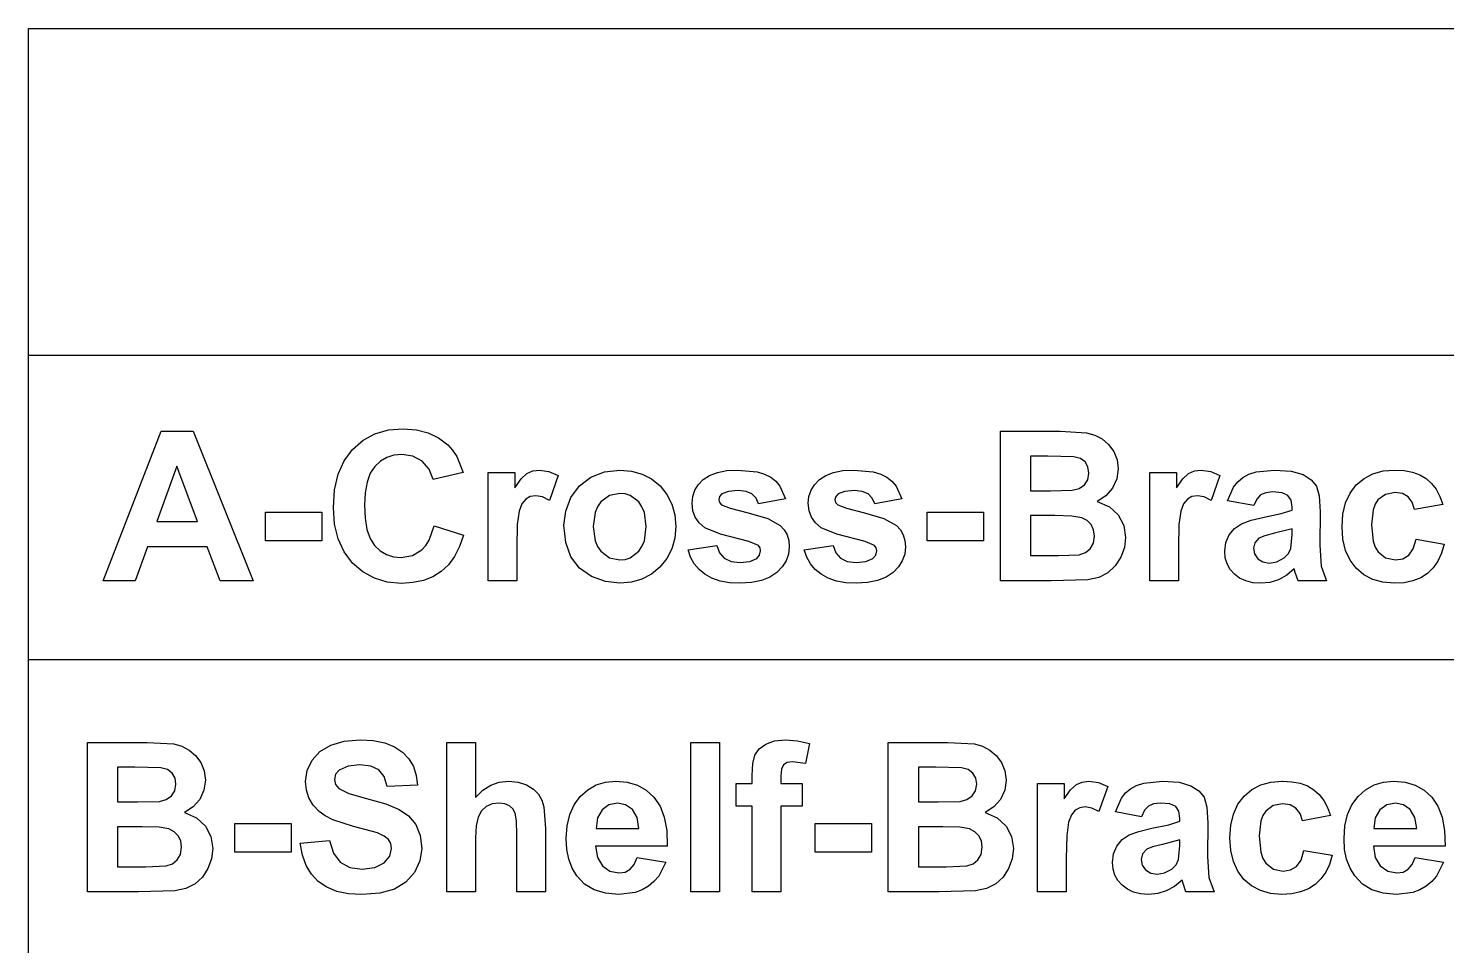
# Model space of a CAD drawing. Header units: metres. Extents: x 298 to 6408, y -126 to 1371.
# Drawn here: x 3968.3 to 4341.4, y 974.1 to 1215.3 of the extents above; entities that cross this region are included whole.
import ezdxf

# ---------------------------------------------------------------- set-up
doc = ezdxf.new("R2010")
doc.units = ezdxf.units.M

msp = doc.modelspace()

# ---------------------------------------------------------------- linework, layer by layer
at = {"layer": 'A-Cross-Brace'}
for p, q in [((3987.96, 1070.01), (4003.28, 1109.34)), ((4003.28, 1109.34), (4011.68, 1109.34)), ((4011.68, 1109.34), (4027.42, 1070.01)), ((4056.34, 1106.96), (4059.48, 1108.66)), ((4059.48, 1108.66), (4063.01, 1109.68)), ((4063.01, 1109.68), (4066.94, 1110.01)), ((4066.94, 1110.01), (4070.38, 1109.75)), ((4070.38, 1109.75), (4073.48, 1108.95)), ((4073.48, 1108.95), (4076.24, 1107.62)), ((4223.99, 1109.34), (4239.71, 1109.34)), ((4223.99, 1070.01), (4223.99, 1109.34)), ((4239.71, 1109.34), (4246.67, 1108.95)), ((4246.67, 1108.95), (4248.85, 1108.35)), ((4248.85, 1108.35), (4250.78, 1107.33)), ((4051.39, 1101.59), (4053.61, 1104.58)), ((4053.61, 1104.58), (4056.34, 1106.96)), ((4076.24, 1107.62), (4078.66, 1105.75)), ((4078.66, 1105.75), (4079.92, 1104.35)), ((4079.92, 1104.35), (4081.01, 1102.68)), ((4250.78, 1107.33), (4252.44, 1105.89)), ((4252.44, 1105.89), (4253.79, 1104.05)), ((4049.8, 1098.05), (4051.39, 1101.59)), ((4060.91, 1101.46), (4059.44, 1100.09)), ((4062.58, 1102.44), (4060.91, 1101.46)), ((4064.45, 1103.03), (4062.58, 1102.44)), ((4066.54, 1103.23), (4064.45, 1103.03)), ((4069.47, 1102.78), (4066.54, 1103.23)), ((4071.92, 1101.46), (4069.47, 1102.78)), ((4073.75, 1099.36), (4071.92, 1101.46)), ((4081.01, 1102.68), (4082.69, 1098.51)), ((4231.93, 1102.8), (4231.93, 1093.7)), ((4236.49, 1102.8), (4231.93, 1102.8)), ((4243.28, 1102.66), (4236.49, 1102.8)), ((4245.02, 1102.2), (4243.28, 1102.66)), ((4246.27, 1101.28), (4245.02, 1102.2)), ((4247.02, 1099.97), (4246.27, 1101.28)), ((4253.79, 1104.05), (4254.7, 1101.87)), ((4254.7, 1101.87), (4255, 1099.44)), ((4007.38, 1100.17), (4002.07, 1085.57)), ((4012.8, 1085.57), (4007.38, 1100.17)), ((4048.85, 1093.97), (4049.8, 1098.05)), ((4058.25, 1098.28), (4057.4, 1095.98)), ((4059.44, 1100.09), (4058.25, 1098.28)), ((4074.83, 1096.63), (4073.75, 1099.36)), ((4082.69, 1098.51), (4074.83, 1096.63)), ((4089.23, 1070.01), (4089.23, 1098.51)), ((4089.23, 1098.51), (4096.24, 1098.51)), ((4096.24, 1098.51), (4096.24, 1094.45)), ((4096.24, 1094.45), (4097.94, 1096.84)), ((4097.94, 1096.84), (4099.47, 1098.24)), ((4099.47, 1098.24), (4101, 1098.92)), ((4101, 1098.92), (4102.73, 1099.15)), ((4102.73, 1099.15), (4105.26, 1098.79)), ((4105.26, 1098.79), (4107.69, 1097.73)), ((4107.69, 1097.73), (4105.36, 1091.15)), ((4113.28, 1095.03), (4116.29, 1097.3)), ((4116.29, 1097.3), (4119.88, 1098.69)), ((4119.88, 1098.69), (4123.87, 1099.15)), ((4123.87, 1099.15), (4126.96, 1098.89)), ((4126.96, 1098.89), (4129.75, 1098.1)), ((4129.75, 1098.1), (4132.25, 1096.79)), ((4132.25, 1096.79), (4134.47, 1094.95)), ((4145.81, 1096.63), (4147.48, 1097.73)), ((4147.48, 1097.73), (4149.54, 1098.52)), ((4149.54, 1098.52), (4152.01, 1098.99)), ((4152.01, 1098.99), (4154.88, 1099.15)), ((4154.88, 1099.15), (4159.98, 1098.67)), ((4159.98, 1098.67), (4161.96, 1098.08)), ((4161.96, 1098.08), (4163.57, 1097.24)), ((4163.57, 1097.24), (4164.88, 1096.18)), ((4176.37, 1096.63), (4178.03, 1097.73)), ((4178.03, 1097.73), (4180.1, 1098.52)), ((4180.1, 1098.52), (4182.57, 1098.99)), ((4182.57, 1098.99), (4185.44, 1099.15)), ((4185.44, 1099.15), (4190.54, 1098.67)), ((4190.54, 1098.67), (4192.52, 1098.08)), ((4192.52, 1098.08), (4194.13, 1097.24)), ((4194.13, 1097.24), (4195.44, 1096.18)), ((4246.98, 1096.6), (4247.28, 1098.32)), ((4247.28, 1098.32), (4247.02, 1099.97)), ((4254.63, 1096.8), (4253.51, 1094.37)), ((4255, 1099.44), (4254.63, 1096.8)), ((4263.26, 1070.01), (4263.26, 1098.51)), ((4263.26, 1098.51), (4270.27, 1098.51)), ((4270.27, 1098.51), (4270.27, 1094.45)), ((4270.27, 1094.45), (4271.97, 1096.84)), ((4271.97, 1096.84), (4273.5, 1098.24)), ((4273.5, 1098.24), (4275.03, 1098.92)), ((4275.03, 1098.92), (4276.76, 1099.15)), ((4276.76, 1099.15), (4279.29, 1098.79)), ((4279.29, 1098.79), (4281.72, 1097.73)), ((4281.72, 1097.73), (4279.39, 1091.15)), ((4286.43, 1096.04), (4287.73, 1097.16)), ((4287.73, 1097.16), (4289.31, 1098.03)), ((4289.31, 1098.03), (4291.23, 1098.65)), ((4291.23, 1098.65), (4296.1, 1099.15)), ((4296.1, 1099.15), (4300.5, 1098.85)), ((4300.5, 1098.85), (4303.61, 1097.96)), ((4303.61, 1097.96), (4305.72, 1096.6)), ((4317.59, 1095.22), (4319.62, 1096.94)), ((4319.62, 1096.94), (4321.98, 1098.17)), ((4321.98, 1098.17), (4324.66, 1098.9)), ((4324.66, 1098.9), (4327.68, 1099.15)), ((4327.68, 1099.15), (4330.15, 1099.01)), ((4330.15, 1099.01), (4332.35, 1098.59)), ((4332.35, 1098.59), (4334.29, 1097.89)), ((4334.29, 1097.89), (4335.95, 1096.91)), ((4335.95, 1096.91), (4337.38, 1095.64)), ((4048.54, 1089.33), (4048.85, 1093.97)), ((4056.89, 1093.19), (4056.72, 1089.92)), ((4057.4, 1095.98), (4056.89, 1093.19)), ((4111.04, 1091.93), (4113.28, 1095.03)), ((4123.9, 1093.01), (4121.18, 1092.44)), ((4125.31, 1092.87), (4123.9, 1093.01)), ((4134.47, 1094.95), (4136.27, 1092.71)), ((4143.07, 1092.18), (4143.62, 1093.81)), ((4143.62, 1093.81), (4144.53, 1095.29)), ((4144.53, 1095.29), (4145.81, 1096.63)), ((4152.46, 1093.52), (4150.75, 1092.9)), ((4155.02, 1093.73), (4152.46, 1093.52)), ((4157.1, 1093.51), (4155.02, 1093.73)), ((4158.65, 1092.85), (4157.1, 1093.51)), ((4164.88, 1096.18), (4165.97, 1094.88)), ((4165.97, 1094.88), (4167.49, 1091.61)), ((4173.63, 1092.18), (4174.18, 1093.81)), ((4174.18, 1093.81), (4175.09, 1095.29)), ((4175.09, 1095.29), (4176.37, 1096.63)), ((4183.02, 1093.52), (4181.31, 1092.9)), ((4185.57, 1093.73), (4183.02, 1093.52)), ((4187.66, 1093.51), (4185.57, 1093.73)), ((4189.21, 1092.85), (4187.66, 1093.51)), ((4195.44, 1096.18), (4196.53, 1094.88)), ((4196.53, 1094.88), (4198.05, 1091.61)), ((4231.93, 1093.7), (4237.13, 1093.7)), ((4237.13, 1093.7), (4242.9, 1093.84)), ((4242.9, 1093.84), (4244.72, 1094.31)), ((4244.72, 1094.31), (4246.11, 1095.25)), ((4246.11, 1095.25), (4246.98, 1096.6)), ((4253.51, 1094.37), (4251.76, 1092.36)), ((4283.76, 1091.05), (4285.33, 1094.64)), ((4285.33, 1094.64), (4286.43, 1096.04)), ((4293.77, 1093.18), (4292.43, 1092.59)), ((4295.57, 1093.38), (4293.77, 1093.18)), ((4298.07, 1093.15), (4295.57, 1093.38)), ((4299.62, 1092.46), (4298.07, 1093.15)), ((4305.72, 1096.6), (4307.09, 1094.92)), ((4307.09, 1094.92), (4307.84, 1092.32)), ((4314.79, 1090.51), (4315.96, 1093.06)), ((4315.96, 1093.06), (4317.59, 1095.22)), ((4327.79, 1093.22), (4325.25, 1092.73)), ((4329.71, 1092.94), (4327.79, 1093.22)), ((4337.38, 1095.64), (4338.59, 1094.08)), ((4338.59, 1094.08), (4339.59, 1092.23)), ((4048.85, 1084.94), (4048.54, 1089.33)), ((4056.72, 1089.92), (4056.89, 1086.46)), ((4098.15, 1090.29), (4097.4, 1088.36)), ((4099.13, 1091.52), (4098.15, 1090.29)), ((4100.35, 1092.17), (4099.13, 1091.52)), ((4101.82, 1092.39), (4100.35, 1092.17)), ((4103.52, 1092.08), (4101.82, 1092.39)), ((4105.36, 1091.15), (4103.52, 1092.08)), ((4109.66, 1088.36), (4111.04, 1091.93)), ((4118.05, 1089.5), (4117.42, 1088)), ((4118.93, 1090.75), (4118.05, 1089.5)), ((4121.18, 1092.44), (4118.93, 1090.75)), ((4126.61, 1092.44), (4125.31, 1092.87)), ((4128.85, 1090.75), (4126.61, 1092.44)), ((4129.72, 1089.5), (4128.85, 1090.75)), ((4130.34, 1088.02), (4129.72, 1089.5)), ((4136.27, 1092.71), (4137.56, 1090.2)), ((4137.56, 1090.2), (4138.34, 1087.41)), ((4142.89, 1090.4), (4143.07, 1092.18)), ((4143.1, 1088.46), (4142.89, 1090.4)), ((4150.11, 1092.22), (4149.89, 1091.37)), ((4149.89, 1091.37), (4150.08, 1090.63)), ((4150.08, 1090.63), (4150.64, 1090)), ((4150.75, 1092.9), (4150.11, 1092.22)), ((4150.64, 1090), (4152.91, 1089.1)), ((4159.72, 1091.77), (4158.65, 1092.85)), ((4160.38, 1090.3), (4159.72, 1091.77)), ((4167.49, 1091.61), (4160.38, 1090.3)), ((4173.45, 1090.4), (4173.63, 1092.18)), ((4173.66, 1088.46), (4173.45, 1090.4)), ((4180.66, 1092.22), (4180.45, 1091.37)), ((4180.45, 1091.37), (4180.64, 1090.63)), ((4180.64, 1090.63), (4181.2, 1090)), ((4181.31, 1092.9), (4180.66, 1092.22)), ((4181.2, 1090), (4183.47, 1089.1)), ((4190.28, 1091.77), (4189.21, 1092.85)), ((4190.94, 1090.3), (4190.28, 1091.77)), ((4198.05, 1091.61), (4190.94, 1090.3)), ((4251.76, 1092.36), (4249.48, 1090.91)), ((4249.48, 1090.91), (4252.65, 1089.5)), ((4252.65, 1089.5), (4255, 1087.35)), ((4272.18, 1090.29), (4271.43, 1088.36)), ((4273.16, 1091.52), (4272.18, 1090.29)), ((4274.38, 1092.17), (4273.16, 1091.52)), ((4275.85, 1092.39), (4274.38, 1092.17)), ((4277.55, 1092.08), (4275.85, 1092.39)), ((4279.39, 1091.15), (4277.55, 1092.08)), ((4290.6, 1089.81), (4283.76, 1091.05)), ((4291.41, 1091.5), (4290.6, 1089.81)), ((4292.43, 1092.59), (4291.41, 1091.5)), ((4300.42, 1091.22), (4299.62, 1092.46)), ((4300.69, 1089.36), (4300.42, 1091.22)), ((4300.69, 1088.61), (4300.69, 1089.36)), ((4307.84, 1092.32), (4308.09, 1088.18)), ((4314.09, 1087.57), (4314.79, 1090.51)), ((4322.56, 1090.14), (4322.03, 1088.68)), ((4323.29, 1091.28), (4322.56, 1090.14)), ((4325.25, 1092.73), (4323.29, 1091.28)), ((4331.23, 1092.09), (4329.71, 1092.94)), ((4332.32, 1090.69), (4331.23, 1092.09)), ((4332.94, 1088.74), (4332.32, 1090.69)), ((4340.37, 1090.08), (4332.94, 1088.74)), ((4339.59, 1092.23), (4340.37, 1090.08)), ((4002.07, 1085.57), (4012.8, 1085.57)), ((4030.72, 1080.5), (4030.72, 1088.04)), ((4030.72, 1088.04), (4045.53, 1088.04)), ((4045.53, 1088.04), (4045.53, 1080.5)), ((4056.89, 1086.46), (4057.39, 1083.54)), ((4097.4, 1088.36), (4096.93, 1084.84)), ((4109.19, 1084.66), (4109.66, 1088.36)), ((4117.42, 1088), (4116.92, 1084.26)), ((4130.84, 1084.31), (4130.34, 1088.02)), ((4138.34, 1087.41), (4138.6, 1084.34)), ((4143.73, 1086.75), (4143.1, 1088.46)), ((4144.79, 1085.26), (4143.73, 1086.75)), ((4152.91, 1089.1), (4157.68, 1087.88)), ((4157.68, 1087.88), (4162.8, 1086.36)), ((4162.8, 1086.36), (4166.1, 1084.53)), ((4174.29, 1086.75), (4173.66, 1088.46)), ((4175.35, 1085.26), (4174.29, 1086.75)), ((4183.47, 1089.1), (4188.24, 1087.88)), ((4188.24, 1087.88), (4193.36, 1086.36)), ((4193.36, 1086.36), (4196.65, 1084.53)), ((4204.75, 1080.5), (4204.75, 1088.04)), ((4204.75, 1088.04), (4219.56, 1088.04)), ((4219.56, 1088.04), (4219.56, 1080.5)), ((4231.93, 1087.16), (4231.93, 1076.64)), ((4238.34, 1087.16), (4231.93, 1087.16)), ((4242.81, 1087.02), (4238.34, 1087.16)), ((4245.38, 1086.59), (4242.81, 1087.02)), ((4246.82, 1085.86), (4245.38, 1086.59)), ((4247.87, 1084.8), (4246.82, 1085.86)), ((4255, 1087.35), (4256.45, 1084.6)), ((4271.43, 1088.36), (4270.96, 1084.84)), ((4287.37, 1085), (4289.91, 1085.94)), ((4289.91, 1085.94), (4293.37, 1086.76)), ((4293.37, 1086.76), (4297.84, 1087.71)), ((4297.84, 1087.71), (4300.69, 1088.61)), ((4308.09, 1088.18), (4308.01, 1079.38)), ((4313.86, 1084.23), (4314.09, 1087.57)), ((4322.03, 1088.68), (4321.62, 1084.77)), ((4049.8, 1081.03), (4048.85, 1084.94)), ((4057.39, 1083.54), (4058.23, 1081.15)), ((4073.78, 1080.73), (4075.1, 1084.47)), ((4075.1, 1084.47), (4082.8, 1082.03)), ((4082.8, 1082.03), (4081.76, 1079.02)), ((4096.93, 1084.84), (4096.77, 1078.81)), ((4109.66, 1080.13), (4109.19, 1084.66)), ((4116.92, 1084.26), (4117.42, 1080.52)), ((4130.34, 1080.53), (4130.84, 1084.31)), ((4138.6, 1084.34), (4138.34, 1081.25)), ((4146.27, 1083.99), (4144.79, 1085.26)), ((4150.38, 1082.24), (4146.27, 1083.99)), ((4157.83, 1080.32), (4150.38, 1082.24)), ((4166.1, 1084.53), (4167.13, 1083.42)), ((4167.13, 1083.42), (4167.87, 1082.12)), ((4167.87, 1082.12), (4168.31, 1080.62)), ((4176.83, 1083.99), (4175.35, 1085.26)), ((4180.94, 1082.24), (4176.83, 1083.99)), ((4188.39, 1080.32), (4180.94, 1082.24)), ((4196.65, 1084.53), (4197.68, 1083.42)), ((4197.68, 1083.42), (4198.42, 1082.12)), ((4198.42, 1082.12), (4198.87, 1080.62)), ((4248.51, 1083.43), (4247.87, 1084.8)), ((4248.45, 1079.91), (4248.72, 1081.79)), ((4248.72, 1081.79), (4248.51, 1083.43)), ((4256.45, 1084.6), (4256.93, 1081.42)), ((4270.96, 1084.84), (4270.8, 1078.81)), ((4283.27, 1080.08), (4284.14, 1082.1)), ((4284.14, 1082.1), (4285.52, 1083.77)), ((4285.52, 1083.77), (4287.37, 1085)), ((4293.51, 1081.88), (4292, 1081.23)), ((4296.1, 1082.54), (4293.51, 1081.88)), ((4300.69, 1083.7), (4296.1, 1082.54)), ((4300.39, 1078.52), (4300.69, 1082.19)), ((4300.69, 1082.19), (4300.69, 1083.7)), ((4314.09, 1080.94), (4313.86, 1084.23)), ((4321.62, 1084.77), (4322.04, 1080.44)), ((3999.63, 1078.95), (3996.38, 1070.01)), ((4015.35, 1078.95), (3999.63, 1078.95)), ((4018.78, 1070.01), (4015.35, 1078.95)), ((4045.53, 1080.5), (4030.72, 1080.5)), ((4051.37, 1077.62), (4049.8, 1081.03)), ((4058.23, 1081.15), (4059.4, 1079.3)), ((4059.4, 1079.3), (4060.84, 1077.91)), ((4069.32, 1076.63), (4071.82, 1078.14)), ((4071.82, 1078.14), (4072.88, 1079.29)), ((4072.88, 1079.29), (4073.78, 1080.73)), ((4081.76, 1079.02), (4080.44, 1076.42)), ((4096.77, 1078.81), (4096.77, 1070.01)), ((4111.04, 1076.33), (4109.66, 1080.13)), ((4117.42, 1080.52), (4118.05, 1079.02)), ((4118.05, 1079.02), (4118.93, 1077.77)), ((4128.85, 1077.77), (4129.72, 1079.02)), ((4129.72, 1079.02), (4130.34, 1080.53)), ((4137.55, 1078.43), (4136.25, 1075.89)), ((4138.34, 1081.25), (4137.55, 1078.43)), ((4141.84, 1078.14), (4149.41, 1079.3)), ((4142.51, 1076.22), (4141.84, 1078.14)), ((4149.41, 1079.3), (4150.14, 1077.36)), ((4160.35, 1079.32), (4157.83, 1080.32)), ((4160.76, 1078.69), (4160.35, 1079.32)), ((4160.89, 1077.9), (4160.76, 1078.69)), ((4168.46, 1078.92), (4168.25, 1077.03)), ((4168.31, 1080.62), (4168.46, 1078.92)), ((4172.4, 1078.14), (4179.97, 1079.3)), ((4173.07, 1076.22), (4172.4, 1078.14)), ((4179.97, 1079.3), (4180.7, 1077.36)), ((4190.91, 1079.32), (4188.39, 1080.32)), ((4191.31, 1078.69), (4190.91, 1079.32)), ((4191.45, 1077.9), (4191.31, 1078.69)), ((4199.01, 1078.92), (4198.81, 1077.03)), ((4198.87, 1080.62), (4199.01, 1078.92)), ((4219.56, 1080.5), (4204.75, 1080.5)), ((4246.33, 1077.44), (4247.61, 1078.45)), ((4247.61, 1078.45), (4248.45, 1079.91)), ((4256.62, 1078.77), (4255.69, 1076.2)), ((4256.93, 1081.42), (4256.62, 1078.77)), ((4270.8, 1078.81), (4270.8, 1070.01)), ((4282.98, 1077.79), (4283.27, 1080.08)), ((4290.89, 1080.04), (4290.52, 1078.57)), ((4290.52, 1078.57), (4290.82, 1077.1)), ((4292, 1081.23), (4290.89, 1080.04)), ((4299.73, 1077.16), (4300.39, 1078.52)), ((4308.01, 1079.38), (4308.38, 1073.84)), ((4314.79, 1078.02), (4314.09, 1080.94)), ((4322.04, 1080.44), (4322.57, 1078.84)), ((4322.57, 1078.84), (4323.32, 1077.61)), ((4331.41, 1076.74), (4332.57, 1078.39)), ((4332.57, 1078.39), (4333.34, 1080.93)), ((4333.34, 1080.93), (4340.74, 1079.67)), ((4340.74, 1079.67), (4340.03, 1077.28)), ((4053.58, 1074.7), (4051.37, 1077.62)), ((4056.28, 1072.35), (4053.58, 1074.7)), ((4060.84, 1077.91), (4062.49, 1076.92)), ((4062.49, 1076.92), (4064.33, 1076.33)), ((4064.33, 1076.33), (4066.38, 1076.13)), ((4066.38, 1076.13), (4069.32, 1076.63)), ((4080.44, 1076.42), (4078.82, 1074.24)), ((4113.32, 1073.32), (4111.04, 1076.33)), ((4118.93, 1077.77), (4121.18, 1076.08)), ((4121.18, 1076.08), (4123.9, 1075.51)), ((4123.9, 1075.51), (4125.31, 1075.66)), ((4125.31, 1075.66), (4126.61, 1076.08)), ((4126.61, 1076.08), (4128.85, 1077.77)), ((4136.25, 1075.89), (4134.43, 1073.62)), ((4143.48, 1074.52), (4142.51, 1076.22)), ((4144.73, 1073.02), (4143.48, 1074.52)), ((4150.14, 1077.36), (4151.37, 1075.96)), ((4151.37, 1075.96), (4153.14, 1075.1)), ((4153.14, 1075.1), (4155.5, 1074.82)), ((4155.5, 1074.82), (4158.06, 1075.09)), ((4158.06, 1075.09), (4159.9, 1075.89)), ((4159.9, 1075.89), (4160.64, 1076.77)), ((4160.64, 1076.77), (4160.89, 1077.9)), ((4167.64, 1075.28), (4166.62, 1073.66)), ((4168.25, 1077.03), (4167.64, 1075.28)), ((4174.03, 1074.52), (4173.07, 1076.22)), ((4175.29, 1073.02), (4174.03, 1074.52)), ((4180.7, 1077.36), (4181.92, 1075.96)), ((4181.92, 1075.96), (4183.69, 1075.1)), ((4183.69, 1075.1), (4186.06, 1074.82)), ((4186.06, 1074.82), (4188.62, 1075.09)), ((4188.62, 1075.09), (4190.45, 1075.89)), ((4190.45, 1075.89), (4191.2, 1076.77)), ((4191.2, 1076.77), (4191.45, 1077.9)), ((4198.19, 1075.28), (4197.17, 1073.66)), ((4198.81, 1077.03), (4198.19, 1075.28)), ((4231.93, 1076.64), (4239.28, 1076.64)), ((4239.28, 1076.64), (4244.73, 1076.88)), ((4244.73, 1076.88), (4246.33, 1077.44)), ((4255.69, 1076.2), (4254.21, 1073.92)), ((4283.14, 1076.05), (4282.98, 1077.79)), ((4283.62, 1074.46), (4283.14, 1076.05)), ((4284.41, 1073.03), (4283.62, 1074.46)), ((4290.82, 1077.1), (4291.7, 1075.84)), ((4291.7, 1075.84), (4293.04, 1074.97)), ((4293.04, 1074.97), (4294.71, 1074.68)), ((4294.71, 1074.68), (4296.7, 1075.02)), ((4296.7, 1075.02), (4298.6, 1076.02)), ((4298.6, 1076.02), (4299.73, 1077.16)), ((4315.95, 1075.48), (4314.79, 1078.02)), ((4317.58, 1073.31), (4315.95, 1075.48)), ((4323.32, 1077.61), (4325.31, 1076.04)), ((4325.31, 1076.04), (4327.89, 1075.51)), ((4327.89, 1075.51), (4329.84, 1075.82)), ((4329.84, 1075.82), (4331.41, 1076.74)), ((4339.06, 1075.2), (4337.82, 1073.43)), ((4340.03, 1077.28), (4339.06, 1075.2)), ((4059.32, 1070.68), (4056.28, 1072.35)), ((4062.71, 1069.68), (4059.32, 1070.68)), ((4074.71, 1071.1), (4072.24, 1070.13)), ((4076.91, 1072.47), (4074.71, 1071.1)), ((4078.82, 1074.24), (4076.91, 1072.47)), ((4116.45, 1071.14), (4113.32, 1073.32)), ((4120.1, 1069.81), (4116.45, 1071.14)), ((4132.2, 1071.76), (4129.71, 1070.43)), ((4134.43, 1073.62), (4132.2, 1071.76)), ((4146.28, 1071.73), (4144.73, 1073.02)), ((4148.13, 1070.7), (4146.28, 1071.73)), ((4150.28, 1069.96), (4148.13, 1070.7)), ((4163.35, 1070.96), (4161.13, 1070.08)), ((4165.18, 1072.19), (4163.35, 1070.96)), ((4166.62, 1073.66), (4165.18, 1072.19)), ((4176.84, 1071.73), (4175.29, 1073.02)), ((4178.69, 1070.7), (4176.84, 1071.73)), ((4180.84, 1069.96), (4178.69, 1070.7)), ((4193.91, 1070.96), (4191.68, 1070.08)), ((4195.74, 1072.19), (4193.91, 1070.96)), ((4197.17, 1073.66), (4195.74, 1072.19)), ((4249.87, 1070.92), (4246.95, 1070.28)), ((4252.28, 1072.15), (4249.87, 1070.92)), ((4254.21, 1073.92), (4252.28, 1072.15)), ((4285.52, 1071.76), (4284.41, 1073.03)), ((4286.9, 1070.71), (4285.52, 1071.76)), ((4288.52, 1069.97), (4286.9, 1070.71)), ((4299.28, 1071.48), (4297.15, 1070.31)), ((4301.28, 1073.13), (4299.28, 1071.48)), ((4301.55, 1072.24), (4301.28, 1073.13)), ((4302.27, 1070.01), (4301.55, 1072.24)), ((4308.38, 1073.84), (4309.73, 1070.01)), ((4319.59, 1071.59), (4317.58, 1073.31)), ((4321.93, 1070.36), (4319.59, 1071.59)), ((4334.54, 1070.83), (4332.49, 1070.02)), ((4336.32, 1071.97), (4334.54, 1070.83)), ((4337.82, 1073.43), (4336.32, 1071.97)), ((3996.38, 1070.01), (3987.96, 1070.01)), ((4027.42, 1070.01), (4018.78, 1070.01)), ((4066.46, 1069.34), (4062.71, 1069.68)), ((4069.48, 1069.54), (4066.46, 1069.34)), ((4072.24, 1070.13), (4069.48, 1069.54)), ((4096.77, 1070.01), (4089.23, 1070.01)), ((4123.92, 1069.37), (4120.1, 1069.81)), ((4126.95, 1069.64), (4123.92, 1069.37)), ((4129.71, 1070.43), (4126.95, 1069.64)), ((4152.74, 1069.52), (4150.28, 1069.96)), ((4155.5, 1069.37), (4152.74, 1069.52)), ((4158.51, 1069.55), (4155.5, 1069.37)), ((4161.13, 1070.08), (4158.51, 1069.55)), ((4183.3, 1069.52), (4180.84, 1069.96)), ((4186.06, 1069.37), (4183.3, 1069.52)), ((4189.06, 1069.55), (4186.06, 1069.37)), ((4191.68, 1070.08), (4189.06, 1069.55)), ((4237.38, 1070.01), (4223.99, 1070.01)), ((4246.95, 1070.28), (4237.38, 1070.01)), ((4270.8, 1070.01), (4263.26, 1070.01)), ((4290.37, 1069.52), (4288.52, 1069.97)), ((4292.45, 1069.37), (4290.37, 1069.52)), ((4294.87, 1069.61), (4292.45, 1069.37)), ((4297.15, 1070.31), (4294.87, 1069.61)), ((4309.73, 1070.01), (4302.27, 1070.01)), ((4324.58, 1069.62), (4321.93, 1070.36)), ((4327.54, 1069.37), (4324.58, 1069.62)), ((4330.15, 1069.53), (4327.54, 1069.37)), ((4332.49, 1070.02), (4330.15, 1069.53))]:
    msp.add_line(p, q, dxfattribs=at)
at = {"layer": 'B-Shelf-Brace'}
for p, q in [((3983.87, 1027.53), (3999.59, 1027.53)), ((3983.87, 988.21), (3983.87, 1027.53)), ((3999.59, 1027.53), (4006.55, 1027.15)), ((4006.55, 1027.15), (4008.72, 1026.55)), ((4008.72, 1026.55), (4010.66, 1025.52)), ((4045.01, 1025.16), (4047.84, 1026.84)), ((4047.84, 1026.84), (4051.38, 1027.86)), ((4051.38, 1027.86), (4055.58, 1028.21)), ((4055.58, 1028.21), (4059.05, 1028)), ((4059.05, 1028), (4062.07, 1027.39)), ((4062.07, 1027.39), (4064.63, 1026.38)), ((4064.63, 1026.38), (4066.73, 1024.96)), ((4078.38, 988.21), (4078.38, 1027.53)), ((4078.38, 1027.53), (4085.92, 1027.53)), ((4085.92, 1027.53), (4085.92, 1013.07)), ((4142.53, 988.21), (4142.53, 1027.53)), ((4142.53, 1027.53), (4150.07, 1027.53)), ((4150.07, 1027.53), (4150.07, 988.21)), ((4160.53, 1025.81), (4162.26, 1027.09)), ((4162.26, 1027.09), (4164.58, 1027.93)), ((4164.58, 1027.93), (4167.45, 1028.21)), ((4167.45, 1028.21), (4170.64, 1027.96)), ((4170.64, 1027.96), (4173.75, 1027.24)), ((4173.75, 1027.24), (4172.74, 1021.98)), ((4194.47, 1027.53), (4210.19, 1027.53)), ((4194.47, 988.21), (4194.47, 1027.53)), ((4210.19, 1027.53), (4217.15, 1027.15)), ((4217.15, 1027.15), (4219.32, 1026.55)), ((4219.32, 1026.55), (4221.25, 1025.52)), ((4010.66, 1025.52), (4012.32, 1024.08)), ((4012.32, 1024.08), (4013.67, 1022.24)), ((4013.67, 1022.24), (4014.58, 1020.06)), ((4041.65, 1020.14), (4042.93, 1022.85)), ((4042.93, 1022.85), (4045.01, 1025.16)), ((4066.73, 1024.96), (4068.37, 1023.2)), ((4068.37, 1023.2), (4069.58, 1021.17)), ((4158.87, 1021.98), (4159.44, 1024.21)), ((4159.44, 1024.21), (4160.53, 1025.81)), ((4167.87, 1022.22), (4166.93, 1021.65)), ((4169.27, 1022.41), (4167.87, 1022.22)), ((4172.74, 1021.98), (4169.27, 1022.41)), ((4221.25, 1025.52), (4222.91, 1024.08)), ((4222.91, 1024.08), (4224.27, 1022.24)), ((4224.27, 1022.24), (4225.18, 1020.06)), ((3991.81, 1020.99), (3991.81, 1011.89)), ((3996.37, 1020.99), (3991.81, 1020.99)), ((4003.16, 1020.85), (3996.37, 1020.99)), ((4004.9, 1020.39), (4003.16, 1020.85)), ((4006.15, 1019.47), (4004.9, 1020.39)), ((4006.9, 1018.16), (4006.15, 1019.47)), ((4014.58, 1020.06), (4014.88, 1017.64)), ((4041.23, 1017.23), (4041.65, 1020.14)), ((4049.13, 1019.14), (4048.82, 1017.77)), ((4050.08, 1020.21), (4049.13, 1019.14)), ((4052.41, 1021.28), (4050.08, 1020.21)), ((4055.5, 1021.63), (4052.41, 1021.28)), ((4058.43, 1021.3), (4055.5, 1021.63)), ((4060.53, 1020.3), (4058.43, 1021.3)), ((4061.91, 1018.55), (4060.53, 1020.3)), ((4062.71, 1015.94), (4061.91, 1018.55)), ((4069.58, 1021.17), (4070.34, 1018.87)), ((4070.34, 1018.87), (4070.66, 1016.29)), ((4158.68, 1018.84), (4158.87, 1021.98)), ((4158.68, 1016.7), (4158.68, 1018.84)), ((4166.39, 1020.53), (4166.22, 1018.71)), ((4166.22, 1018.71), (4166.22, 1016.7)), ((4166.93, 1021.65), (4166.39, 1020.53)), ((4202.41, 1020.99), (4202.41, 1011.89)), ((4206.97, 1020.99), (4202.41, 1020.99)), ((4213.75, 1020.85), (4206.97, 1020.99)), ((4215.49, 1020.39), (4213.75, 1020.85)), ((4216.75, 1019.47), (4215.49, 1020.39)), ((4217.5, 1018.16), (4216.75, 1019.47)), ((4225.18, 1020.06), (4225.48, 1017.64)), ((4005.99, 1013.44), (4006.86, 1014.79)), ((4006.86, 1014.79), (4007.15, 1016.51)), ((4007.15, 1016.51), (4006.9, 1018.16)), ((4014.51, 1014.99), (4013.39, 1012.56)), ((4014.88, 1017.64), (4014.51, 1014.99)), ((4041.45, 1014.99), (4041.23, 1017.23)), ((4042.13, 1012.92), (4041.45, 1014.99)), ((4048.82, 1017.77), (4049.11, 1016.47)), ((4049.11, 1016.47), (4050, 1015.38)), ((4050, 1015.38), (4052.57, 1014.09)), ((4070.66, 1016.29), (4062.71, 1015.94)), ((4085.92, 1013.07), (4087.83, 1014.94)), ((4087.83, 1014.94), (4089.92, 1016.27)), ((4089.92, 1016.27), (4092.19, 1017.07)), ((4092.19, 1017.07), (4094.64, 1017.34)), ((4094.64, 1017.34), (4097.11, 1017.1)), ((4097.11, 1017.1), (4099.33, 1016.37)), ((4099.33, 1016.37), (4101.17, 1015.27)), ((4101.17, 1015.27), (4102.49, 1013.91)), ((4113.47, 1013.33), (4115.45, 1015.08)), ((4115.45, 1015.08), (4117.66, 1016.34)), ((4117.66, 1016.34), (4120.13, 1017.09)), ((4120.13, 1017.09), (4122.84, 1017.34)), ((4122.84, 1017.34), (4125.85, 1017.08)), ((4125.85, 1017.08), (4128.52, 1016.29)), ((4128.52, 1016.29), (4130.86, 1014.98)), ((4130.86, 1014.98), (4132.87, 1013.14)), ((4154.49, 1016.7), (4158.68, 1016.7)), ((4154.49, 1010.77), (4154.49, 1016.7)), ((4166.22, 1016.7), (4171.85, 1016.7)), ((4171.85, 1016.7), (4171.85, 1010.77)), ((4216.58, 1013.44), (4217.46, 1014.79)), ((4217.46, 1014.79), (4217.75, 1016.51)), ((4217.75, 1016.51), (4217.5, 1018.16)), ((4225.11, 1014.99), (4223.99, 1012.56)), ((4225.48, 1017.64), (4225.11, 1014.99)), ((4233.74, 988.21), (4233.74, 1016.7)), ((4233.74, 1016.7), (4240.74, 1016.7)), ((4240.74, 1016.7), (4240.74, 1012.65)), ((4240.74, 1012.65), (4242.45, 1015.03)), ((4242.45, 1015.03), (4243.98, 1016.43)), ((4243.98, 1016.43), (4245.51, 1017.11)), ((4245.51, 1017.11), (4247.24, 1017.34)), ((4247.24, 1017.34), (4249.76, 1016.98)), ((4249.76, 1016.98), (4252.2, 1015.92)), ((4252.2, 1015.92), (4249.86, 1009.35)), ((4256.9, 1014.23), (4258.21, 1015.35)), ((4258.21, 1015.35), (4259.79, 1016.22)), ((4259.79, 1016.22), (4261.71, 1016.84)), ((4261.71, 1016.84), (4266.58, 1017.34)), ((4266.58, 1017.34), (4270.98, 1017.04)), ((4270.98, 1017.04), (4274.09, 1016.15)), ((4274.09, 1016.15), (4276.19, 1014.79)), ((4276.19, 1014.79), (4277.56, 1013.11)), ((4288.07, 1013.41), (4290.1, 1015.13)), ((4290.1, 1015.13), (4292.45, 1016.36)), ((4292.45, 1016.36), (4295.14, 1017.09)), ((4295.14, 1017.09), (4298.15, 1017.34)), ((4298.15, 1017.34), (4300.62, 1017.2)), ((4300.62, 1017.2), (4302.83, 1016.78)), ((4302.83, 1016.78), (4304.76, 1016.08)), ((4304.76, 1016.08), (4306.43, 1015.1)), ((4306.43, 1015.1), (4307.86, 1013.83)), ((4318.06, 1013.33), (4320.03, 1015.08)), ((4320.03, 1015.08), (4322.25, 1016.34)), ((4322.25, 1016.34), (4324.72, 1017.09)), ((4324.72, 1017.09), (4327.42, 1017.34)), ((4327.42, 1017.34), (4330.43, 1017.08)), ((4330.43, 1017.08), (4333.11, 1016.29)), ((4333.11, 1016.29), (4335.45, 1014.98)), ((4335.45, 1014.98), (4337.46, 1013.14)), ((3991.81, 1011.89), (3997.01, 1011.89)), ((3997.01, 1011.89), (4002.78, 1012.03)), ((4002.78, 1012.03), (4004.6, 1012.5)), ((4004.6, 1012.5), (4005.99, 1013.44)), ((4013.39, 1012.56), (4011.64, 1010.55)), ((4043.26, 1011.03), (4042.13, 1012.92)), ((4044.85, 1009.32), (4043.26, 1011.03)), ((4052.57, 1014.09), (4057.3, 1012.75)), ((4057.3, 1012.75), (4062.34, 1011.36)), ((4062.34, 1011.36), (4065.87, 1009.92)), ((4090.34, 1011.34), (4088.76, 1010.66)), ((4092.12, 1011.57), (4090.34, 1011.34)), ((4093.62, 1011.39), (4092.12, 1011.57)), ((4094.84, 1010.86), (4093.62, 1011.39)), ((4102.49, 1013.91), (4103.38, 1012.32)), ((4103.38, 1012.32), (4103.94, 1010.58)), ((4110.7, 1008.55), (4111.85, 1011.13)), ((4111.85, 1011.13), (4113.47, 1013.33)), ((4121.04, 1011.12), (4119.21, 1009.77)), ((4123.29, 1011.57), (4121.04, 1011.12)), ((4125.42, 1011.15), (4123.29, 1011.57)), ((4127.21, 1009.87), (4125.42, 1011.15)), ((4132.87, 1013.14), (4134.47, 1010.76)), ((4202.41, 1011.89), (4207.61, 1011.89)), ((4207.61, 1011.89), (4213.38, 1012.03)), ((4213.38, 1012.03), (4215.2, 1012.5)), ((4215.2, 1012.5), (4216.58, 1013.44)), ((4223.99, 1012.56), (4222.24, 1010.55)), ((4254.24, 1009.24), (4255.81, 1012.83)), ((4255.81, 1012.83), (4256.9, 1014.23)), ((4264.25, 1011.37), (4262.9, 1010.78)), ((4266.04, 1011.57), (4264.25, 1011.37)), ((4268.54, 1011.34), (4266.04, 1011.57)), ((4270.09, 1010.65), (4268.54, 1011.34)), ((4277.56, 1013.11), (4278.32, 1010.51)), ((4285.27, 1008.7), (4286.44, 1011.25)), ((4286.44, 1011.25), (4288.07, 1013.41)), ((4295.73, 1010.92), (4293.77, 1009.47)), ((4298.26, 1011.41), (4295.73, 1010.92)), ((4300.18, 1011.13), (4298.26, 1011.41)), ((4301.71, 1010.28), (4300.18, 1011.13)), ((4307.86, 1013.83), (4309.07, 1012.27)), ((4309.07, 1012.27), (4310.06, 1010.42)), ((4315.28, 1008.55), (4316.44, 1011.13)), ((4316.44, 1011.13), (4318.06, 1013.33)), ((4325.63, 1011.12), (4323.8, 1009.77)), ((4327.88, 1011.57), (4325.63, 1011.12)), ((4330.01, 1011.15), (4327.88, 1011.57)), ((4331.8, 1009.87), (4330.01, 1011.15)), ((4337.46, 1013.14), (4339.05, 1010.76)), ((4011.64, 1010.55), (4009.35, 1009.1)), ((4009.35, 1009.1), (4012.53, 1007.69)), ((4012.53, 1007.69), (4014.88, 1005.54)), ((4046.37, 1008.21), (4044.85, 1009.32)), ((4048.38, 1007.19), (4046.37, 1008.21)), ((4053.81, 1005.43), (4048.38, 1007.19)), ((4065.87, 1009.92), (4068.34, 1008.19)), ((4068.34, 1008.19), (4070.21, 1005.92)), ((4086.6, 1007.91), (4086.09, 1005.63)), ((4087.49, 1009.52), (4086.6, 1007.91)), ((4088.76, 1010.66), (4087.49, 1009.52)), ((4095.76, 1010.03), (4094.84, 1010.86)), ((4096.36, 1008.94), (4095.76, 1010.03)), ((4096.68, 1006.92), (4096.36, 1008.94)), ((4103.94, 1010.58), (4104.32, 1004.92)), ((4110, 1005.59), (4110.7, 1008.55)), ((4118.01, 1007.66), (4117.63, 1004.89)), ((4119.21, 1009.77), (4118.01, 1007.66)), ((4128.44, 1007.77), (4127.21, 1009.87)), ((4128.9, 1004.89), (4128.44, 1007.77)), ((4134.47, 1010.76), (4135.59, 1007.83)), ((4135.59, 1007.83), (4136.22, 1004.33)), ((4158.68, 1010.77), (4154.49, 1010.77)), ((4158.68, 988.21), (4158.68, 1010.77)), ((4171.85, 1010.77), (4166.22, 1010.77)), ((4166.22, 1010.77), (4166.22, 988.21)), ((4222.24, 1010.55), (4219.95, 1009.1)), ((4219.95, 1009.1), (4223.13, 1007.69)), ((4223.13, 1007.69), (4225.48, 1005.54)), ((4242.66, 1008.48), (4241.91, 1006.56)), ((4243.64, 1009.71), (4242.66, 1008.48)), ((4244.86, 1010.36), (4243.64, 1009.71)), ((4246.32, 1010.58), (4244.86, 1010.36)), ((4248.03, 1010.27), (4246.32, 1010.58)), ((4249.86, 1009.35), (4248.03, 1010.27)), ((4261.08, 1008), (4254.24, 1009.24)), ((4261.88, 1009.69), (4261.08, 1008)), ((4262.9, 1010.78), (4261.88, 1009.69)), ((4270.9, 1009.41), (4270.09, 1010.65)), ((4271.17, 1007.55), (4270.9, 1009.41)), ((4271.17, 1006.8), (4271.17, 1007.55)), ((4278.32, 1010.51), (4278.57, 1006.37)), ((4284.57, 1005.76), (4285.27, 1008.7)), ((4293.03, 1008.33), (4292.51, 1006.87)), ((4293.77, 1009.47), (4293.03, 1008.33)), ((4302.8, 1008.88), (4301.71, 1010.28)), ((4303.41, 1006.93), (4302.8, 1008.88)), ((4310.84, 1008.27), (4303.41, 1006.93)), ((4310.06, 1010.42), (4310.84, 1008.27)), ((4314.59, 1005.59), (4315.28, 1008.55)), ((4322.6, 1007.66), (4322.22, 1004.89)), ((4323.8, 1009.77), (4322.6, 1007.66)), ((4333.02, 1007.77), (4331.8, 1009.87)), ((4333.49, 1004.89), (4333.02, 1007.77)), ((4339.05, 1010.76), (4340.17, 1007.83)), ((4340.17, 1007.83), (4340.81, 1004.33)), ((3991.81, 1005.35), (3991.81, 994.83)), ((3998.22, 1005.35), (3991.81, 1005.35)), ((4002.69, 1005.21), (3998.22, 1005.35)), ((4005.26, 1004.78), (4002.69, 1005.21)), ((4006.7, 1004.05), (4005.26, 1004.78)), ((4007.75, 1002.99), (4006.7, 1004.05)), ((4014.88, 1005.54), (4016.33, 1002.79)), ((4022.61, 998.69), (4022.61, 1006.23)), ((4022.61, 1006.23), (4037.42, 1006.23)), ((4037.42, 1006.23), (4037.42, 998.69)), ((4060.17, 1003.71), (4053.81, 1005.43)), ((4061.9, 1002.92), (4060.17, 1003.71)), ((4070.21, 1005.92), (4071.39, 1003.09)), ((4086.09, 1005.63), (4085.92, 1002.48)), ((4096.79, 1003.26), (4096.68, 1006.92)), ((4104.32, 1004.92), (4104.32, 988.21)), ((4109.77, 1002.24), (4110, 1005.59)), ((4117.63, 1004.89), (4128.9, 1004.89)), ((4136.22, 1004.33), (4136.38, 1000.28)), ((4175.23, 998.69), (4175.23, 1006.23)), ((4175.23, 1006.23), (4190.04, 1006.23)), ((4190.04, 1006.23), (4190.04, 998.69)), ((4202.41, 1005.35), (4202.41, 994.83)), ((4208.82, 1005.35), (4202.41, 1005.35)), ((4213.29, 1005.21), (4208.82, 1005.35)), ((4215.86, 1004.78), (4213.29, 1005.21)), ((4217.29, 1004.05), (4215.86, 1004.78)), ((4218.34, 1002.99), (4217.29, 1004.05)), ((4225.48, 1005.54), (4226.93, 1002.79)), ((4241.91, 1006.56), (4241.44, 1003.03)), ((4257.85, 1003.19), (4260.38, 1004.13)), ((4260.38, 1004.13), (4263.84, 1004.95)), ((4263.84, 1004.95), (4268.32, 1005.9)), ((4268.32, 1005.9), (4271.17, 1006.8)), ((4278.57, 1006.37), (4278.49, 997.57)), ((4284.34, 1002.42), (4284.57, 1005.76)), ((4292.51, 1006.87), (4292.09, 1002.96)), ((4314.36, 1002.24), (4314.59, 1005.59)), ((4322.22, 1004.89), (4333.49, 1004.89)), ((4340.81, 1004.33), (4340.97, 1000.28)), ((4008.39, 1001.62), (4007.75, 1002.99)), ((4008.33, 998.1), (4008.6, 999.98)), ((4008.6, 999.98), (4008.39, 1001.62)), ((4016.33, 1002.79), (4016.81, 999.61)), ((4039.8, 1001), (4047.53, 1001.75)), ((4040.39, 997.9), (4039.8, 1001)), ((4047.53, 1001.75), (4048.59, 998.38)), ((4063.02, 1002.01), (4061.9, 1002.92)), ((4063.64, 1000.92), (4063.02, 1002.01)), ((4063.84, 999.63), (4063.64, 1000.92)), ((4071.39, 1003.09), (4071.78, 999.66)), ((4085.92, 1002.48), (4085.92, 988.21)), ((4096.79, 988.21), (4096.79, 1003.26)), ((4109.95, 999.4), (4109.77, 1002.24)), ((4136.38, 1000.28), (4117.5, 1000.28)), ((4117.5, 1000.28), (4117.99, 997.3)), ((4218.99, 1001.62), (4218.34, 1002.99)), ((4218.92, 998.1), (4219.2, 999.98)), ((4219.2, 999.98), (4218.99, 1001.62)), ((4226.93, 1002.79), (4227.41, 999.61)), ((4241.44, 1003.03), (4241.28, 997)), ((4253.75, 998.27), (4254.61, 1000.29)), ((4254.61, 1000.29), (4256, 1001.96)), ((4256, 1001.96), (4257.85, 1003.19)), ((4263.98, 1000.07), (4262.47, 999.42)), ((4266.58, 1000.73), (4263.98, 1000.07)), ((4271.17, 1001.89), (4266.58, 1000.73)), ((4270.87, 996.71), (4271.17, 1000.38)), ((4271.17, 1000.38), (4271.17, 1001.89)), ((4284.57, 999.13), (4284.34, 1002.42)), ((4292.09, 1002.96), (4292.52, 998.63)), ((4314.53, 999.4), (4314.36, 1002.24)), ((4340.97, 1000.28), (4322.08, 1000.28)), ((4322.08, 1000.28), (4322.58, 997.3)), ((4006.21, 995.63), (4007.49, 996.64)), ((4007.49, 996.64), (4008.33, 998.1)), ((4016.5, 996.96), (4015.57, 994.39)), ((4016.81, 999.61), (4016.5, 996.96)), ((4037.42, 998.69), (4022.61, 998.69)), ((4041.39, 995.19), (4040.39, 997.9)), ((4048.59, 998.38), (4050.36, 996.04)), ((4050.36, 996.04), (4052.87, 994.67)), ((4061.9, 995.84), (4063.36, 997.6)), ((4063.36, 997.6), (4063.84, 999.63)), ((4071.31, 996.39), (4069.9, 993.33)), ((4071.78, 999.66), (4071.31, 996.39)), ((4110.47, 996.82), (4109.95, 999.4)), ((4111.36, 994.49), (4110.47, 996.82)), ((4117.99, 997.3), (4119.32, 995.06)), ((4127.7, 995.42), (4128.47, 997.27)), ((4128.47, 997.27), (4135.98, 996.01)), ((4135.98, 996.01), (4134.11, 992.37)), ((4190.04, 998.69), (4175.23, 998.69)), ((4216.81, 995.63), (4218.09, 996.64)), ((4218.09, 996.64), (4218.92, 998.1)), ((4227.1, 996.96), (4226.16, 994.39)), ((4227.41, 999.61), (4227.1, 996.96)), ((4241.28, 997), (4241.28, 988.21)), ((4253.46, 995.99), (4253.75, 998.27)), ((4261.37, 998.23), (4261, 996.76)), ((4261, 996.76), (4261.29, 995.29)), ((4262.47, 999.42), (4261.37, 998.23)), ((4270.21, 995.35), (4270.87, 996.71)), ((4278.49, 997.57), (4278.85, 992.03)), ((4285.27, 996.21), (4284.57, 999.13)), ((4286.43, 993.67), (4285.27, 996.21)), ((4292.52, 998.63), (4293.05, 997.03)), ((4293.05, 997.03), (4293.79, 995.8)), ((4301.88, 994.93), (4303.05, 996.59)), ((4303.05, 996.59), (4303.81, 999.12)), ((4303.81, 999.12), (4311.22, 997.86)), ((4311.22, 997.86), (4310.51, 995.47)), ((4315.06, 996.82), (4314.53, 999.4)), ((4315.94, 994.49), (4315.06, 996.82)), ((4322.58, 997.3), (4323.91, 995.06)), ((4332.29, 995.42), (4333.06, 997.27)), ((4333.06, 997.27), (4340.57, 996.01)), ((4340.57, 996.01), (4338.7, 992.37)), ((3991.81, 994.83), (3999.16, 994.83)), ((3999.16, 994.83), (4004.61, 995.07)), ((4004.61, 995.07), (4006.21, 995.63)), ((4015.57, 994.39), (4014.09, 992.11)), ((4042.78, 992.88), (4041.39, 995.19)), ((4044.58, 990.95), (4042.78, 992.88)), ((4052.87, 994.67), (4056.12, 994.21)), ((4056.12, 994.21), (4059.48, 994.62)), ((4059.48, 994.62), (4061.9, 995.84)), ((4069.9, 993.33), (4067.64, 990.76)), ((4112.59, 992.42), (4111.36, 994.49)), ((4114.61, 990.29), (4112.59, 992.42)), ((4119.32, 995.06), (4121.28, 993.66)), ((4121.28, 993.66), (4123.67, 993.2)), ((4123.67, 993.2), (4125.3, 993.44)), ((4125.3, 993.44), (4126.65, 994.16)), ((4126.65, 994.16), (4127.7, 995.42)), ((4134.11, 992.37), (4132.86, 990.92)), ((4202.41, 994.83), (4209.76, 994.83)), ((4209.76, 994.83), (4215.2, 995.07)), ((4215.2, 995.07), (4216.81, 995.63)), ((4226.16, 994.39), (4224.69, 992.11)), ((4253.62, 994.24), (4253.46, 995.99)), ((4254.09, 992.65), (4253.62, 994.24)), ((4254.89, 991.22), (4254.09, 992.65)), ((4261.29, 995.29), (4262.18, 994.03)), ((4262.18, 994.03), (4263.52, 993.16)), ((4263.52, 993.16), (4265.18, 992.87)), ((4265.18, 992.87), (4267.17, 993.21)), ((4267.17, 993.21), (4269.07, 994.21)), ((4269.07, 994.21), (4270.21, 995.35)), ((4288.05, 991.5), (4286.43, 993.67)), ((4293.79, 995.8), (4295.79, 994.23)), ((4295.79, 994.23), (4298.37, 993.7)), ((4298.37, 993.7), (4300.32, 994.01)), ((4300.32, 994.01), (4301.88, 994.93)), ((4309.54, 993.39), (4308.3, 991.62)), ((4310.51, 995.47), (4309.54, 993.39)), ((4317.17, 992.42), (4315.94, 994.49)), ((4319.2, 990.29), (4317.17, 992.42)), ((4323.91, 995.06), (4325.87, 993.66)), ((4325.87, 993.66), (4328.25, 993.2)), ((4328.25, 993.2), (4329.88, 993.44)), ((4329.88, 993.44), (4331.23, 994.16)), ((4331.23, 994.16), (4332.29, 995.42)), ((4338.7, 992.37), (4337.45, 990.92)), ((4009.75, 989.11), (4006.83, 988.47)), ((4012.16, 990.34), (4009.75, 989.11)), ((4014.09, 992.11), (4012.16, 990.34)), ((4046.79, 989.45), (4044.58, 990.95)), ((4049.44, 988.37), (4046.79, 989.45)), ((4064.59, 988.94), (4060.74, 987.87)), ((4067.64, 990.76), (4064.59, 988.94)), ((4117.12, 988.78), (4114.61, 990.29)), ((4120.11, 987.86), (4117.12, 988.78)), ((4129.75, 988.78), (4127.89, 988.1)), ((4131.41, 989.72), (4129.75, 988.78)), ((4132.86, 990.92), (4131.41, 989.72)), ((4220.34, 989.11), (4217.43, 988.47)), ((4222.76, 990.34), (4220.34, 989.11)), ((4224.69, 992.11), (4222.76, 990.34)), ((4255.99, 989.95), (4254.89, 991.22)), ((4257.38, 988.9), (4255.99, 989.95)), ((4259, 988.16), (4257.38, 988.9)), ((4269.76, 989.67), (4267.62, 988.5)), ((4271.76, 991.32), (4269.76, 989.67)), ((4272.02, 990.43), (4271.76, 991.32)), ((4272.75, 988.21), (4272.02, 990.43)), ((4278.85, 992.03), (4280.21, 988.21)), ((4290.07, 989.78), (4288.05, 991.5)), ((4292.4, 988.55), (4290.07, 989.78)), ((4295.05, 987.81), (4292.4, 988.55)), ((4305.02, 989.03), (4302.96, 988.21)), ((4306.79, 990.16), (4305.02, 989.03)), ((4308.3, 991.62), (4306.79, 990.16)), ((4321.71, 988.78), (4319.2, 990.29)), ((4324.7, 987.86), (4321.71, 988.78)), ((4334.33, 988.78), (4332.48, 988.1)), ((4335.99, 989.72), (4334.33, 988.78)), ((4337.45, 990.92), (4335.99, 989.72)), ((3997.26, 988.21), (3983.87, 988.21)), ((4006.83, 988.47), (3997.26, 988.21)), ((4052.52, 987.72), (4049.44, 988.37)), ((4056.03, 987.51), (4052.52, 987.72)), ((4060.74, 987.87), (4056.03, 987.51)), ((4085.92, 988.21), (4078.38, 988.21)), ((4104.32, 988.21), (4096.79, 988.21)), ((4123.59, 987.56), (4120.11, 987.86)), ((4127.89, 988.1), (4123.59, 987.56)), ((4150.07, 988.21), (4142.53, 988.21)), ((4166.22, 988.21), (4158.68, 988.21)), ((4207.85, 988.21), (4194.47, 988.21)), ((4217.43, 988.47), (4207.85, 988.21)), ((4241.28, 988.21), (4233.74, 988.21)), ((4260.85, 987.71), (4259, 988.16)), ((4262.93, 987.56), (4260.85, 987.71)), ((4265.35, 987.8), (4262.93, 987.56)), ((4267.62, 988.5), (4265.35, 987.8)), ((4280.21, 988.21), (4272.75, 988.21)), ((4298.02, 987.56), (4295.05, 987.81)), ((4300.63, 987.72), (4298.02, 987.56)), ((4302.96, 988.21), (4300.63, 987.72)), ((4328.17, 987.56), (4324.7, 987.86)), ((4332.48, 988.1), (4328.17, 987.56))]:
    msp.add_line(p, q, dxfattribs=at)
at = {"layer": 'Layer0'}
for p, q in [((3968.32, 1215.27), (5888.32, 1215.27)), ((3968.32, 1129.27), (3968.32, 1215.27)), ((3968.32, 1049.27), (3968.32, 1129.27)), ((4996.32, 1129.27), (3968.32, 1129.27)), ((4996.32, 1049.27), (3968.32, 1049.27)), ((3968.32, 969.27), (3968.32, 1049.27))]:
    msp.add_line(p, q, dxfattribs=at)

doc.saveas('drawing.dxf')
